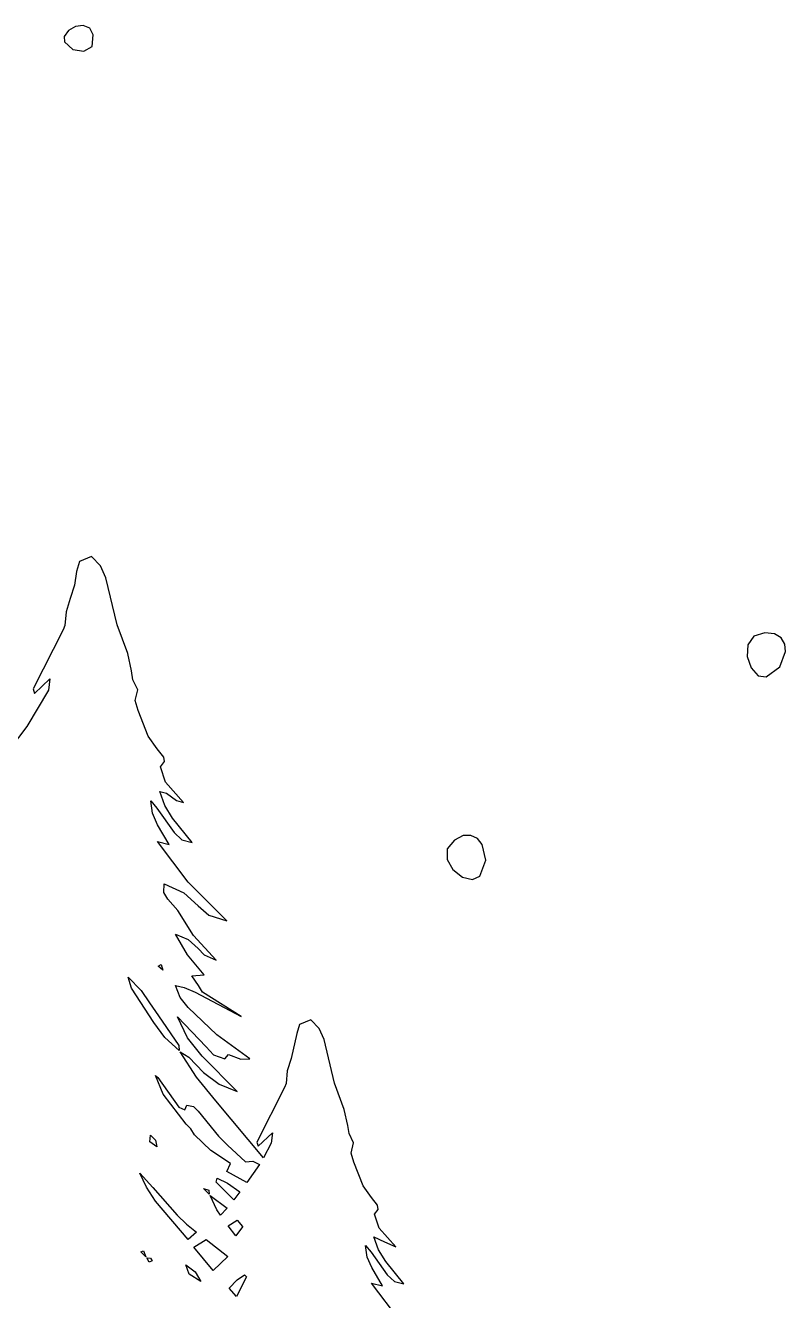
# Model space of a CAD drawing. Extents: x 0 to 203, y 8 to 351.
# Drawn here: x 144.8 to 181.3, y 271.9 to 333.1 of the extents above; entities that cross this region are included whole.
import ezdxf

# ---------------------------------------------------------------- set-up
doc = ezdxf.new("R2010")
doc.units = 0

msp = doc.modelspace()

# ---------------------------------------------------------------- linework, layer by layer
at = {"layer": 'Layer 1'}
for p, q in [((147.212725, 333.003682), (146.876253, 332.811703)), ((147.587257, 333.057859), (147.212725, 333.003682)), ((147.899694, 332.923714), (147.587257, 333.057859)), ((146.876253, 332.811703), (146.677994, 332.532444)), ((146.677994, 332.532444), (146.697134, 332.277552)), ((148.074, 332.603), (147.899694, 332.923714)), ((148.020705, 332.051024), (148.074, 332.603)), ((148.074, 332.603), (148.074, 332.603)), ((146.697134, 332.277552), (147.092916, 331.90503)), ((147.092916, 331.90503), (147.613892, 331.823944)), ((147.613892, 331.823944), (148.020705, 332.051024)), ((147.40684, 307.324039), (147.261873, 306.852454)), ((147.986148, 307.568959), (147.40684, 307.324039)), ((148.427013, 307.118908), (147.986148, 307.568959)), ((147.261873, 306.852454), (147.170101, 306.196162)), ((148.68189, 306.542759), (148.427013, 307.118908)), ((147.170101, 306.196162), (146.963482, 305.55674)), ((149.219641, 304.286109), (148.68189, 306.542759)), ((146.963482, 305.55674), (146.767472, 304.916259)), ((146.767472, 304.916259), (146.707527, 304.256784)), ((146.707527, 304.256784), (146.626529, 304.053381)), ((149.727587, 302.917579), (149.219641, 304.286109)), ((146.626529, 304.053381), (145.178969, 301.214121)), ((179.800063, 303.741774), (179.513105, 303.325998)), ((180.318601, 303.902169), (179.800063, 303.741774)), ((180.791222, 303.856906), (180.318601, 303.902169)), ((181.10772, 303.663501), (180.791222, 303.856906)), ((181.279914, 303.36496), (181.10772, 303.663501)), ((179.513105, 303.325998), (179.482383, 302.764472)), ((181.048867, 302.268592), (181.319624, 303.00429)), ((181.319624, 303.00429), (181.279914, 303.36496)), ((149.912203, 302.080226), (149.727587, 302.917579)), ((179.482383, 302.764472), (179.663735, 302.217903)), ((149.977114, 301.657102), (149.912203, 302.080226)), ((179.663735, 302.217903), (180.013, 301.847)), ((180.013, 301.847), (180.390003, 301.800459)), ((180.013, 301.847), (180.013, 301.847)), ((180.390003, 301.800459), (181.048867, 302.268592)), ((145.926409, 301.155007), (144.887645, 299.412661)), ((145.178969, 301.214121), (145.254822, 300.998427)), ((145.254822, 300.998427), (145.993786, 301.69078)), ((145.993786, 301.69078), (145.926409, 301.155007)), ((150.210586, 301.172056), (149.977114, 301.657102)), ((150.088211, 300.649402), (150.210586, 301.172056)), ((150.228969, 300.17804), (150.088211, 300.649402)), ((150.70536, 298.94688), (150.228969, 300.17804)), ((144.887645, 299.412661), (143.627938, 297.768257)), ((151.143385, 298.344297), (150.70536, 298.94688)), ((151.463526, 297.9404), (151.143385, 298.344297)), ((151.308581, 297.478132), (151.491288, 297.722423)), ((151.544685, 296.741287), (151.308581, 297.478132)), ((151.491288, 297.722423), (151.463526, 297.9404)), ((151.503728, 295.624514), (151.268747, 296.29443)), ((151.268747, 296.29443), (151.58575, 296.208064)), ((152.402657, 295.768123), (151.544685, 296.741287)), ((150.911845, 295.24548), (150.830651, 295.845675)), ((150.830651, 295.845675), (151.12255, 295.492542)), ((151.883258, 295.016206), (151.503728, 295.624514)), ((151.58575, 296.208064), (151.826457, 296.028788)), ((151.826457, 296.028788), (152.071787, 295.850757)), ((152.071787, 295.850757), (152.402657, 295.768123)), ((151.159346, 294.692695), (150.911845, 295.24548)), ((151.12255, 295.492542), (151.953045, 294.319572)), ((152.830157, 293.84821), (151.883258, 295.016206)), ((151.717931, 293.743546), (151.159346, 294.692695)), ((152.625174, 291.945007), (151.1501, 293.887479)), ((151.1501, 293.887479), (151.717931, 293.743546)), ((151.953045, 294.319572), (152.333433, 293.975652)), ((152.333433, 293.975652), (152.830157, 293.84821)), ((165.421, 293.951), (165.07556, 293.532465)), ((165.841154, 294.172574), (165.421, 293.951)), ((165.421, 293.951), (165.421, 293.951)), ((166.211982, 294.184596), (165.841154, 294.172574)), ((166.519784, 294.029511), (166.211982, 294.184596)), ((166.750859, 293.749768), (166.519784, 294.029511)), ((165.07556, 293.532465), (165.064036, 293.027281)), ((166.928024, 292.986091), (166.750859, 293.749768)), ((165.064036, 293.027281), (165.346633, 292.540977)), ((165.346633, 292.540977), (165.798112, 292.1836)), ((166.633872, 292.233142), (166.928024, 292.986091)), ((154.48523, 290.076049), (152.625174, 291.945007)), ((165.798112, 292.1836), (166.29323, 292.065195)), ((166.29323, 292.065195), (166.633872, 292.233142)), ((151.460996, 291.440715), (151.471244, 291.857812)), ((151.651729, 291.126276), (151.460996, 291.440715)), ((151.471244, 291.857812), (152.415025, 291.433068)), ((152.415025, 291.433068), (153.10773, 290.797287)), ((152.133086, 290.582512), (151.651729, 291.126276)), ((153.10773, 290.797287), (153.621573, 290.348711)), ((152.882786, 289.374022), (152.133086, 290.582512)), ((153.621573, 290.348711), (154.48523, 290.076049)), ((152.603529, 288.452138), (152.018107, 289.436881)), ((152.018107, 289.436881), (152.624612, 289.190545)), ((152.624612, 289.190545), (153.114367, 288.756184)), ((153.971986, 288.187922), (152.882786, 289.374022)), ((153.40062, 287.496136), (152.603529, 288.452138)), ((153.114367, 288.756184), (153.395709, 288.447582)), ((153.395709, 288.447582), (153.971986, 288.187922)), ((151.192759, 287.903155), (151.338, 287.984)), ((151.410005, 287.708224), (151.192759, 287.903155)), ((151.338, 287.984), (151.337541, 287.983811)), ((151.337541, 287.983811), (151.410005, 287.708224)), ((149.907694, 286.843616), (149.752455, 287.372257)), ((149.752455, 287.372257), (150.368182, 286.733782)), ((152.808699, 287.442178), (153.40062, 287.496136)), ((153.123693, 286.969755), (152.808699, 287.442178)), ((150.986444, 285.204876), (149.907694, 286.843616)), ((150.368182, 286.733782), (150.775, 286.139)), ((152.25116, 286.406044), (152.025522, 286.980839)), ((152.025522, 286.980839), (152.434803, 286.873981)), ((152.434803, 286.873981), (152.966763, 286.650944)), ((152.966763, 286.650944), (155.177793, 285.490624)), ((153.316363, 286.651584), (153.123693, 286.969755)), ((155.177793, 285.490624), (153.316363, 286.651584)), ((150.774649, 286.139471), (151.205469, 285.526996)), ((150.775, 286.139), (150.774649, 286.139471)), ((152.631992, 285.919969), (152.25116, 286.406044)), ((154.005193, 284.611844), (152.631992, 285.919969)), ((151.517186, 284.486956), (150.986444, 285.204876)), ((151.205469, 285.526996), (152.189154, 284.100416)), ((152.599059, 284.458112), (152.117462, 285.477714)), ((152.117462, 285.477714), (152.803245, 284.759089)), ((158.517, 285.327562), (157.981765, 285.101321)), ((158.924262, 284.911859), (158.517, 285.327562)), ((152.803245, 284.759089), (153.500966, 284.030434)), ((155.592782, 283.452139), (154.005193, 284.611844)), ((157.847883, 284.665582), (157.572295, 283.468717)), ((157.981765, 285.101321), (157.847883, 284.665582)), ((159.159772, 284.379686), (158.924262, 284.911859)), ((152.199314, 283.855696), (151.517186, 284.486956)), ((152.189154, 284.100416), (152.199314, 283.855696)), ((153.305752, 283.579414), (152.599059, 284.458112)), ((153.500966, 284.030434), (153.854567, 283.647825)), ((159.656418, 282.295076), (159.159772, 284.379686)), ((153.032179, 282.581555), (152.242544, 283.797226)), ((152.242544, 283.797226), (152.662773, 283.535767)), ((152.662773, 283.535767), (153.369392, 282.801039)), ((154.985252, 281.889324), (153.305752, 283.579414)), ((153.854567, 283.647825), (154.393614, 283.450874)), ((154.393614, 283.450874), (154.561212, 283.666492)), ((154.561212, 283.666492), (155.157564, 283.439313)), ((155.157564, 283.439313), (155.592782, 283.452139)), ((157.572295, 283.468717), (157.391232, 282.877062)), ((153.369392, 282.801039), (154.118713, 282.241306)), ((157.391232, 282.877062), (157.335842, 282.267882)), ((151.433625, 281.765423), (151.055621, 282.650627)), ((151.055621, 282.650627), (151.179076, 282.56596)), ((151.179076, 282.56596), (152.183456, 281.1398)), ((153.966744, 281.435756), (153.032179, 282.581555)), ((154.118713, 282.241306), (154.985252, 281.889324)), ((157.335842, 282.267882), (157.260977, 282.080018)), ((160.125589, 281.030866), (159.656418, 282.295076)), ((152.533131, 280.322497), (151.433625, 281.765423)), ((157.260977, 282.080018), (155.923877, 279.457298)), ((152.183456, 281.1398), (152.464, 281.006)), ((152.464, 281.006), (152.569023, 281.230804)), ((152.464, 281.006), (152.464, 281.006)), ((152.569023, 281.230804), (152.881927, 281.164166)), ((152.881927, 281.164166), (153.109738, 280.939551)), ((153.109738, 280.939551), (154.0918, 279.746671)), ((156.250664, 278.706466), (153.966744, 281.435756)), ((160.296153, 280.257295), (160.125589, 281.030866)), ((152.759373, 280.090075), (152.533131, 280.322497)), ((150.788899, 279.470754), (150.828, 279.799)), ((150.828, 279.799), (150.828371, 279.79933)), ((150.828371, 279.79933), (151.067374, 279.550088)), ((152.929204, 279.807066), (152.759373, 280.090075)), ((153.712452, 279.058001), (152.929204, 279.807066)), ((154.0918, 279.746671), (154.523964, 279.308504)), ((155.993868, 279.25799), (156.676543, 279.897443)), ((156.676543, 279.897443), (156.614321, 279.402708)), ((160.356184, 279.866449), (160.296153, 280.257295)), ((160.57182, 279.418395), (160.356184, 279.866449)), ((151.121191, 279.234036), (150.788899, 279.470754)), ((151.067374, 279.550088), (151.121191, 279.234036)), ((154.523964, 279.308504), (155.379097, 278.511907)), ((155.923877, 279.457298), (155.993868, 279.25799)), ((156.614321, 279.402708), (156.250664, 278.706466)), ((160.458876, 278.935591), (160.57182, 279.418395)), ((154.664567, 278.436266), (153.712452, 279.058001)), ((155.379097, 278.511907), (155.733391, 278.537828)), ((155.733391, 278.537828), (156.051319, 278.379342)), ((160.588757, 278.500179), (160.458876, 278.935591)), ((161.028902, 277.362879), (160.588757, 278.500179)), ((150.636682, 277.292283), (150.305021, 277.96563)), ((150.305021, 277.96563), (150.937269, 277.285495)), ((154.493439, 278.043938), (154.664567, 278.436266)), ((155.449935, 277.515085), (154.493439, 278.043938)), ((156.051319, 278.379342), (155.449935, 277.515085)), ((151.058181, 276.62577), (150.636682, 277.292283)), ((150.937269, 277.285495), (152.105149, 275.949175)), ((153.977206, 277.532124), (154.019514, 277.735042)), ((154.818651, 276.694918), (153.977206, 277.532124)), ((154.019514, 277.735042), (154.520114, 277.487141)), ((154.520114, 277.487141), (155.116483, 277.077013)), ((161.433521, 276.806202), (161.028902, 277.362879)), ((153.362401, 277.240225), (153.615793, 277.151957)), ((153.363, 277.24), (153.362401, 277.240225)), ((153.646393, 276.959555), (153.363, 277.24)), ((153.615793, 277.151957), (153.646393, 276.959555)), ((154.001229, 276.213528), (153.681361, 276.901433)), ((153.681361, 276.901433), (154.5, 276.286)), ((154.819, 276.695), (154.818651, 276.694918)), ((155.116483, 277.077013), (154.819, 276.695)), ((161.729278, 276.433065), (161.433521, 276.806202)), ((152.629631, 274.790972), (151.058, 276.626)), ((151.058, 276.626), (151.058181, 276.62577)), ((154.186482, 275.958921), (154.001229, 276.213528)), ((154.491166, 276.274479), (154.186482, 275.958921)), ((154.500197, 276.285991), (154.491166, 276.274479)), ((154.5, 276.286), (154.500197, 276.285991)), ((161.586073, 276.006004), (161.754905, 276.231684)), ((161.754905, 276.231684), (161.729278, 276.433065)), ((152.105149, 275.949175), (152.554616, 275.514327)), ((152.554616, 275.514327), (153.03524, 275.143397)), ((154.5591, 275.446313), (154.986813, 275.706572)), ((154.917175, 274.959627), (154.5591, 275.446313)), ((154.986813, 275.706572), (155.246, 275.401)), ((161.804231, 275.325445), (161.586073, 276.006004)), ((153.03524, 275.143397), (152.629631, 274.790972)), ((155.24587, 275.400548), (154.917175, 274.959627)), ((155.246, 275.401), (155.24587, 275.400548)), ((161.766338, 274.2938), (161.549131, 274.912703)), ((161.549131, 274.912703), (162.064466, 274.667277)), ((162.596801, 274.426511), (161.804231, 275.325445)), ((150.35, 274.187), (150.350653, 274.18735)), ((150.595091, 273.960565), (150.35, 274.187)), ((150.350653, 274.18735), (150.481737, 274.238271)), ((150.481737, 274.238271), (150.595091, 273.960565)), ((152.900999, 274.422935), (153.495463, 274.792028)), ((153.833198, 273.296795), (152.900999, 274.422935)), ((153.495463, 274.792028), (154.532893, 273.973821)), ((161.219641, 273.943698), (161.144656, 274.498138)), ((161.144656, 274.498138), (161.414237, 274.171915)), ((162.116989, 273.731853), (161.766338, 274.2938)), ((162.064466, 274.667277), (162.596801, 274.426511)), ((150.759935, 273.692758), (150.649053, 273.902731)), ((150.649053, 273.902731), (150.827757, 273.893091)), ((150.893914, 273.7547), (150.759935, 273.692758)), ((150.827757, 273.893091), (150.894, 273.755)), ((150.894, 273.755), (150.893914, 273.7547)), ((154.532893, 273.973821), (153.833, 273.297)), ((161.448208, 273.433028), (161.219641, 273.943698)), ((161.414237, 274.171915), (162.181452, 273.088295)), ((162.991751, 272.652953), (162.116989, 273.731853)), ((152.519952, 273.561458), (152.96322, 273.237955)), ((152.52, 273.561), (152.519952, 273.561458)), ((152.676938, 273.121904), (152.52, 273.561)), ((153.238506, 272.763235), (152.676938, 273.121904)), ((152.96322, 273.237955), (153.238506, 272.763235)), ((153.833, 273.297), (153.833198, 273.296795)), ((155.428227, 272.997777), (154.951074, 272.055689)), ((154.982858, 272.841476), (155.334577, 273.091494)), ((155.334577, 273.091494), (155.354635, 273.07059)), ((155.354635, 273.07059), (155.428227, 272.997777)), ((161.964276, 272.556201), (161.448208, 273.433028)), ((162.181452, 273.088295), (162.532902, 272.770673)), ((154.605711, 272.452111), (154.982858, 272.841476)), ((154.606, 272.452), (154.605711, 272.452111)), ((154.951074, 272.055689), (154.606, 272.452)), ((162.802296, 270.894803), (161.439591, 272.68919)), ((161.439591, 272.68919), (161.964276, 272.556201)), ((162.532902, 272.770673), (162.991751, 272.652953))]:
    msp.add_line(p, q, dxfattribs=at)

doc.saveas('drawing.dxf')
